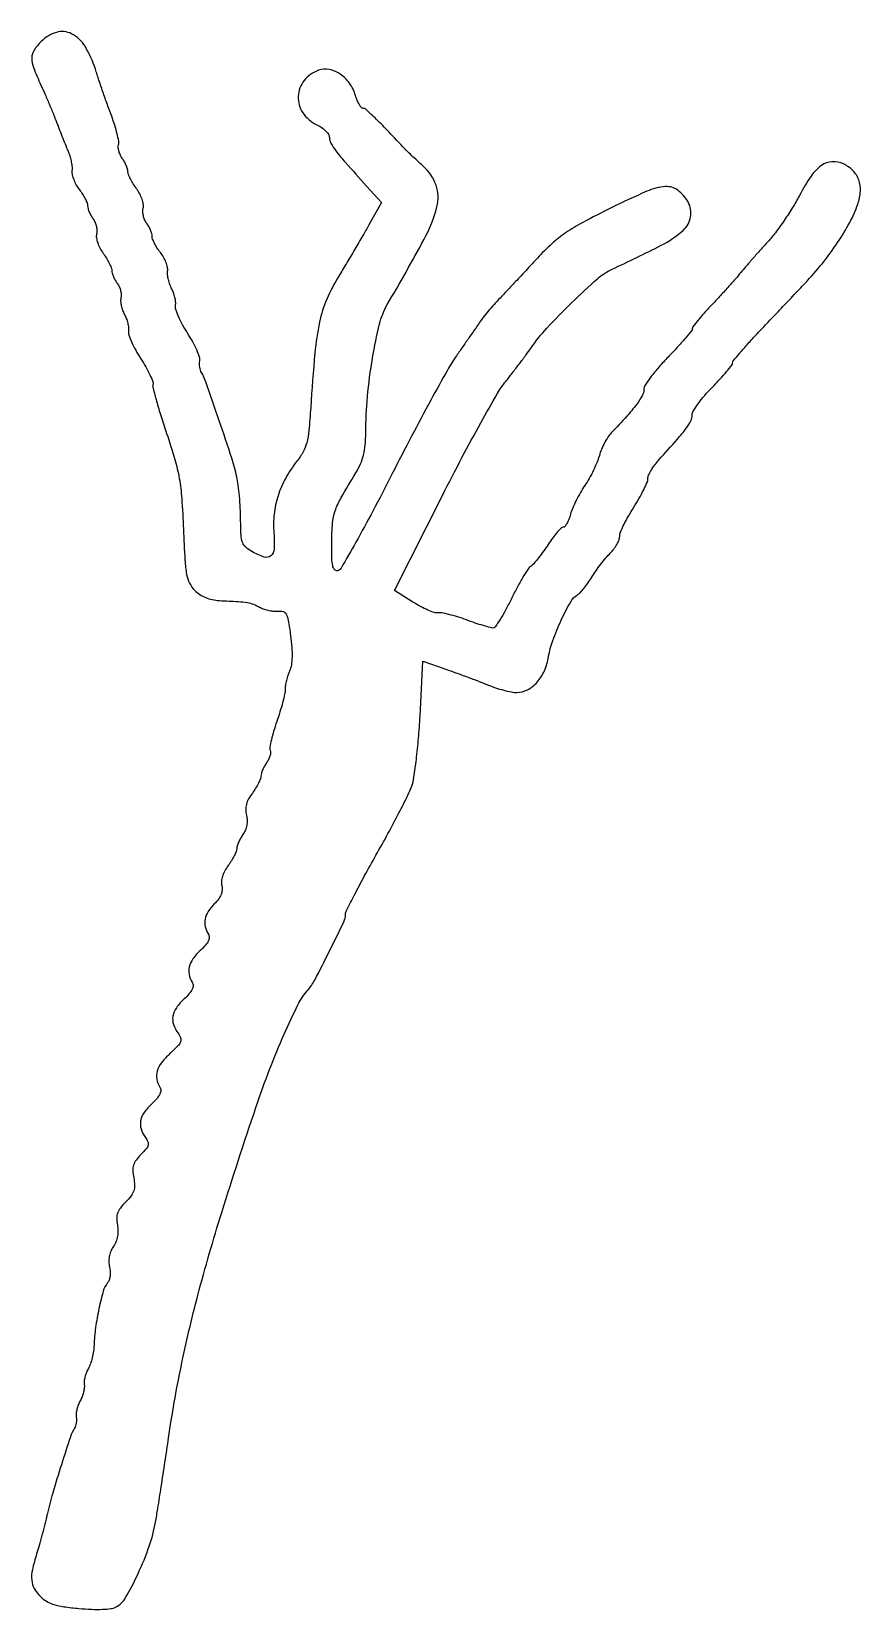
# Model space of a CAD drawing. Extents: x 0 to 206, y 0 to 392.
import ezdxf

# ---------------------------------------------------------------- set-up
doc = ezdxf.new("R2010")
doc.units = 0

msp = doc.modelspace()

# ---------------------------------------------------------------- linework, layer by layer
msp.add_lwpolyline([(2.454545, 389.545455, 0.054509), (0.717919, 387.382426, 0.141749), (0.15997, 385.484716, 0.092799), (0.597994, 383.087613, 0.015657), (2.407883, 378.772154, -0.00454), (3.453902, 376.4257, -0.003051), (4.608235, 373.72682, -0.003072), (5.693771, 371.100284, -0.006074), (6.517158, 369, 0.00183), (7.245832, 367.093858, 0.001557), (8.028438, 365.0875, 0.001569), (8.752188, 363.265761, 0.004438), (9.272749, 362, -0.030933), (9.661114, 360.892283, -0.023027), (9.955687, 359.630304, -0.023454), (10.123142, 358.409981, -0.047806), (10.117277, 357.443589, 0.083504), (10.180604, 356.470879, 0.036002), (10.570267, 355.227111, 0.034341), (11.186215, 353.933008, 0.038425), (11.953803, 352.785859, -0.023637), (12.736983, 351.687091, -0.024853), (13.39893, 350.537093, -0.025505), (13.866836, 349.4938, -0.092916), (14, 348.7834, 0.07038), (14.094478, 348.115524, 0.028568), (14.399985, 347.246832, 0.027573), (14.840477, 346.335944, 0.031463), (15.361652, 345.520089, -0.057453), (15.846075, 344.667299, -0.044006), (16.177341, 343.64671, -0.045095), (16.317434, 342.621229, -0.075498), (16.226358, 341.757592, 0.105263), (16.183324, 340.823246, 0.041507), (16.499341, 339.56833, 0.038591), (17.080891, 338.218514, 0.038191), (17.864706, 336.969125, -0.020264), (18.682053, 335.7644, -0.022211), (19.372757, 334.533001, -0.022336), (19.865512, 333.435782, -0.09464), (20, 332.731622, 0.072187), (20.093968, 332.084145, 0.028199), (20.399985, 331.231622, 0.027199), (20.840487, 330.332145, 0.030406), (21.361652, 329.520089, -0.052755), (21.849322, 328.680006, -0.043075), (22.190677, 327.697705, -0.044733), (22.34615, 326.727802, -0.081509), (22.271755, 325.931192, 0.078959), (22.190059, 325.10183, 0.03613), (22.333194, 324.020723, 0.034625), (22.652763, 322.879716, 0.040244), (23.114997, 321.852233, -0.035222), (23.590772, 320.822383, -0.029522), (23.950267, 319.673809, -0.030548), (24.152776, 318.580981, -0.068626), (24.14025, 317.739459, 0.121825), (24.229679, 316.754392, 0.020797), (24.923565, 314.989415, 0.021613), (25.936072, 312.942652, 0.017783), (27.185356, 310.849856, -0.014427), (28.434076, 308.789546, -0.019081), (29.443097, 306.841286, -0.016722), (30.15364, 305.189661, -0.147328), (30.216675, 304.406173, 0.116826), (30.235181, 303.495874, 0.004773), (31.092073, 300.306462, 0.008103), (32.212454, 296.527479, 0.005635), (33.594614, 292.295775, -0.010486), (35.63083, 285.850373, -0.027749), (36.730676, 281.143326, -0.025701), (37.347091, 276.14343, -0.007939), (37.767343, 268.565142, 0.004062), (38.134849, 260.857455, 0.031887), (38.562205, 257.298883, 0.070655), (39.298398, 255.109267, 0.080165), (40.593949, 253.315142, 0.052246), (41.830473, 252.313162, 0.047108), (43.290267, 251.548609, 0.045082), (44.930969, 251.0443, 0.039898), (46.704545, 250.8154, -0.003381), (51.400639, 250.555154, -0.025906), (53.594122, 250.304177, -0.049355), (55.135012, 249.887073, -0.033458), (56.789277, 249.128639, 0.042709), (57.827256, 248.67577, 0.030264), (59.054235, 248.342097, 0.03071), (60.274366, 248.165652, 0.055083), (61.285042, 248.193796, -0.112944), (62.515509, 248.086422, -0.200411), (63.276654, 247.435419, -0.075692), (63.781361, 245.894685, -0.007914), (64.349598, 242.125597, -0.014347), (64.662092, 239.163675, -0.026094), (64.721079, 236.7313, -0.032183), (64.54063, 234.78128, -0.067831), (64.103833, 233.328544, 0.027774), (63.681029, 232.244865, 0.01973), (63.324251, 230.989989, 0.019994), (63.078312, 229.761382, 0.039416), (63, 228.769526, -0.052926), (62.874434, 227.586614, -0.010796), (62.38746, 225.535449, -0.011262), (61.713022, 223.165153, -0.010356), (60.914758, 220.759908, 0.012763), (60.150787, 218.420391, 0.016804), (59.581293, 216.24908, 0.014302), (59.224514, 214.43599, 0.133816), (59.303514, 213.651438, -0.115425), (59.387159, 213.042806, -0.04771), (59.230329, 212.221161, -0.043843), (58.885006, 211.335001, -0.043067), (58.388757, 210.516979, 0.029865), (57.857222, 209.690731, 0.026998), (57.407947, 208.779266, 0.027995), (57.095555, 207.918136, 0.073138), (57, 207.268378, -0.094486), (56.865819, 206.564662, -0.022388), (56.374725, 205.469661, -0.022251), (55.686187, 204.241193, -0.020324), (54.871405, 203.039937, 0.034267), (53.930723, 201.566289, 0.059631), (53.392728, 200.221292, 0.067464), (53.225668, 198.909381, 0.05953), (53.40039, 197.540855, -0.052585), (53.578094, 196.287384, -0.053861), (53.487927, 195.034796, -0.054089), (53.133123, 193.835117, -0.053899), (52.528985, 192.737919, 0.025295), (51.943779, 191.805399, 0.024525), (51.449139, 190.809065, 0.025302), (51.102418, 189.891203, 0.077803), (51, 189.237001, -0.095787), (50.866386, 188.545949, -0.021947), (50.372757, 187.457782, -0.021912), (49.682066, 186.233291, -0.019814), (48.864706, 185.030875, 0.036398), (48.020945, 183.696572, 0.046094), (47.454418, 182.352818, 0.052245), (47.196903, 181.098369, 0.088694), (47.28107, 180.033187, -0.087457), (47.368873, 178.955703, -0.074551), (47.09532, 177.84741, -0.062105), (46.446407, 176.70044, -0.036637), (45.416365, 175.507274, 0.054697), (43.905594, 173.62411, 0.092725), (43.154681, 171.75442, 0.1047), (43.176257, 169.903285, 0.0862), (43.932941, 168.074263, -0.145914), (44.162704, 167.258244, -0.109595), (43.945555, 166.345805, -0.068268), (43.225513, 165.266402, -0.023711), (41.917628, 163.923053, 0.048679), (40.11889, 161.881091, 0.09458), (39.203941, 159.918673, 0.112714), (39.159335, 157.995676, 0.090988), (39.932941, 156.074263, -0.145914), (40.162704, 155.258244, -0.109595), (39.945555, 154.345805, -0.068268), (39.225513, 153.266402, -0.023711), (37.917628, 151.923053, 0.051812), (36.011146, 149.731314, 0.10986), (35.152947, 147.664308, 0.124633), (35.304251, 145.603779, 0.077785), (36.420662, 143.44113, -0.066337), (37.073287, 142.244571, -0.187702), (37.069316, 141.309644, -0.101116), (36.386498, 140.260311, -0.012636), (34.420662, 138.36513, 0.041187), (32.326784, 136.102307, 0.093472), (31.258902, 134.04059, 0.119313), (31.152084, 132.064608, 0.095475), (31.932941, 130.074263, -0.145914), (32.162704, 129.258244, -0.109595), (31.945555, 128.345805, -0.068268), (31.225513, 127.266402, -0.023711), (29.917628, 125.923053, 0.051563), (28.028523, 123.753467, 0.106776), (27.156594, 121.694734, 0.123192), (27.273321, 119.658848, 0.082424), (28.328645, 117.565229, -0.058063), (28.937962, 116.489531, -0.164726), (28.999893, 115.641057, -0.112888), (28.526835, 114.729019, -0.020526), (27.227754, 113.318663, 0.035643), (26.016565, 111.921283, 0.085764), (25.396388, 110.705734, 0.085907), (25.220638, 109.353817, 0.035848), (25.430084, 107.520993, -0.037255), (25.637753, 105.657286, -0.090074), (25.44072, 104.290479, -0.085104), (24.76616, 103.033786, -0.030752), (23.419232, 101.510141, 0.030841), (22.119392, 100.039231, 0.078623), (21.432512, 98.797146, 0.08892), (21.208575, 97.499211, 0.047755), (21.374495, 95.877525, -0.046105), (21.526176, 94.4417, -0.048807), (21.406723, 93.03029, -0.049493), (21.019048, 91.686543, -0.050106), (20.376001, 90.451098, 0.047699), (19.7417, 89.246614, 0.051137), (19.365001, 87.971264, 0.052437), (19.26083, 86.675809, 0.055398), (19.432823, 85.411632, -0.047105), (19.606405, 84.276666, -0.047932), (19.56285, 83.136029, -0.05174), (19.317274, 82.120854, -0.088226), (18.887386, 81.364308, 0.105477), (17.881349, 79.443854, 0.015375), (16.821103, 75.141574, 0.018274), (15.975308, 70.33921, 0.025593), (15.598529, 66, -0.029273), (15.456438, 64.492316, -0.021911), (15.130949, 62.85565, -0.022316), (14.686392, 61.336865, -0.046259), (14.181017, 60.210723, 0.03549), (13.705161, 59.208618, 0.029961), (13.344233, 58.091396, 0.031039), (13.139283, 57.028655, 0.070092), (13.14869, 56.210723, -0.0687), (13.160364, 55.392785, -0.030526), (12.962643, 54.33005, -0.029499), (12.612188, 53.212812, -0.035157), (12.14869, 52.210723, 0.035775), (11.686686, 51.208622, 0.030069), (11.340655, 50.091396, 0.03114), (11.149515, 49.028765, 0.069777), (11.168837, 48.210723, -0.041807), (11.227162, 47.477499, -0.033771), (11.170553, 46.689385, -0.034908), (11.016893, 45.964941, -0.070757), (10.779738, 45.433993, 0.059663), (9.732354, 43.221671, 0.003706), (7.477703, 36.31574, 0.006064), (5.328692, 29.269601, 0.014657), (3.95735, 24, -0.005215), (3.376506, 21.581548, -0.003606), (2.671066, 18.856922, -0.003636), (1.955056, 16.247813, -0.007445), (1.348464, 14.215053, 0.021718), (0.294429, 10.275958, 0.076848), (0.125845, 7.671352, 0.10726), (0.765346, 5.621915, 0.06741), (2.291575, 3.617516, 0.06472), (3.794314, 2.460505, 0.056466), (5.612459, 1.661479, 0.039204), (8.105964, 1.096324, 0.012962), (11.836473, 0.651816, 0.012846), (14.978035, 0.441066, 0.020493), (17.668975, 0.440222, 0.022797), (19.801658, 0.624632, 0.090132), (21.049906, 1.026709, 0.140896), (23.426642, 3.337573, 0.020949), (26.529318, 9.332219, 0.024613), (29.283696, 16.100215, 0.040685), (30.844988, 22.066135, 0.004176), (31.418505, 25.483302, 0.00115), (32.263599, 30.869427, 0.001161), (33.192946, 36.976738, 0.001213), (34.080256, 43, -0.01483), (37.165288, 60.60314, -0.013781), (41.353165, 78.432053, -0.011308), (47.266526, 98.928005, -0.005405), (55.742205, 125, -0.01037), (59.148408, 134.452672, -0.012283), (62.768666, 143.230874, -0.011647), (66.162566, 150.458313, -0.064733), (68.548935, 154.010106, 0.059585), (70.327278, 156.599163, 0.005251), (73.946888, 163.683942, 0.003437), (77.561025, 171.07209, 0.112491), (78, 172.998552, -0.117193), (78.205433, 173.862991, -0.002478), (80.2129, 177.799372, -0.005602), (82.646407, 182.38648, -0.003729), (85.533277, 187.591181, 0.004151), (88.515304, 192.978151, 0.004893), (91.24534, 198.127582, 0.004308), (93.469131, 202.515373, 0.030375), (94.399955, 204.71859, 0.047398), (94.960815, 206.968691, 0.0079), (95.555748, 211.389952, 0.0086), (96.08532, 216.627959, 0.007525), (96.462134, 222.119543), (97.190913, 235.739086), (102.845457, 233.793327, -0.004013), (105.351711, 232.908353, -0.002658), (108.215309, 231.854023, -0.002675), (110.986413, 230.800046, -0.005201), (113.185381, 229.923784, 0.017203), (115.170704, 229.18736, 0.015744), (117.261141, 228.565111, 0.015977), (119.162137, 228.128267, 0.048519), (120.480836, 228, 0.123273), (123.112319, 228.658792, 0.088722), (125.500474, 230.541494, 0.077745), (127.337806, 233.401429, 0.064414), (128.364245, 236.876401, -0.047743), (129.408905, 240.900774, -0.021914), (131.487673, 245.912091, -0.017974), (133.844831, 250.518473, -0.134174), (135.549076, 252.256187, 0.07461), (136.187395, 252.769537, 0.01614), (137.115443, 253.844318, 0.016497), (138.118129, 255.171536, 0.01511), (139.062243, 256.600711, -0.015048), (140.083467, 258.147028, -0.010539), (141.32176, 259.82823, -0.010644), (142.577403, 261.389889, -0.02173), (143.639978, 262.549069, 0.034715), (144.543107, 263.587136, 0.033401), (145.306744, 264.753155, 0.035243), (145.83688, 265.871722, 0.093302), (146, 266.738268, -0.096944), (146.200236, 267.761296, -0.015641), (147.028125, 269.625937, -0.016769), (148.159981, 271.785974, -0.014035), (149.5, 274, 0.012591), (150.840145, 276.19987, 0.015546), (151.971875, 278.317144, 0.013963), (152.808371, 280.132117, 0.101331), (153, 281.067964, -0.105937), (153.177453, 281.896104, -0.027374), (153.807813, 283.116102, -0.026598), (154.697423, 284.45974, -0.024322), (155.75, 285.743819, 0.003414), (160.305407, 290.850011, 0.021024), (162.519008, 293.589718, 0.042108), (163.651319, 295.42266, 0.117843), (164, 296.881544, -0.137276), (164.281438, 297.887307, -0.019892), (165.46875, 299.678071, -0.021292), (167.085452, 301.727831, -0.016778), (169, 303.80801, 0.007793), (170.915814, 305.81594, 0.011438), (172.53125, 307.644977, 0.006951), (173.816751, 309.21308, 0.1698), (174, 309.737125, -0.171239), (174.190953, 310.278338, -0.004723), (175.797728, 312.233807, -0.009211), (177.774696, 314.507564, -0.00613), (180.119926, 317.043375, 0.000051), (182.875356, 319.950997, 0.000032), (186.110409, 323.365866, 0.000032), (189.303602, 326.73741, 0.000057), (191.91912, 329.5, 0.01997), (196.286342, 334.499395, 0.022354), (200.070085, 339.652303, 0.024096), (203.073806, 344.657705, 0.038992), (205.071902, 349.200598, 0.069087), (205.714788, 352.397272, 0.10111), (205.312621, 355.230055, 0.10919), (203.873171, 357.525609, 0.091674), (201.514728, 359.175243, 0.121078), (198.642423, 359.717356, 0.143283), (196.045353, 358.801397, 0.088959), (193.475033, 356.14881, 0.026825), (190.584476, 351.310853, -0.017068), (188.901011, 348.364176, -0.01172), (186.802232, 345.137071, -0.011828), (184.632631, 342.121813, -0.023434), (182.747971, 339.8579, 0.002913), (180.938431, 337.857187, 0.002337), (179.013466, 335.683399, 0.002362), (177.252501, 333.656749, 0.006016), (176, 332.165528, -0.008552), (174.716802, 330.653394, -0.003068), (172.839063, 328.542119, -0.003042), (170.751855, 326.252298, -0.0036), (168.75, 324.113878, 0.007902), (166.930032, 322.135912, 0.011527), (165.395312, 320.332077, 0.007157), (164.177797, 318.787696, 0.164789), (164, 318.262875, -0.17345), (163.807949, 317.725911, -0.005072), (162.2375, 315.850433, -0.009626), (160.299241, 313.669292, -0.006421), (158, 311.243397, 0.014161), (155.702176, 308.74258, 0.018698), (153.7625, 306.331204, 0.01632), (152.313803, 304.246835, 0.144683), (152, 303.185086, -0.129459), (151.597655, 301.657178, -0.032427), (150.173007, 299.481764, -0.022727), (147.761423, 296.560305, -0.007264), (143.920552, 292.437872, 0.046853), (143.091444, 291.393386, 0.023225), (142.23407, 289.932989, 0.022823), (141.478967, 288.323988, 0.030947), (140.956981, 286.806367, -0.030647), (140.392729, 285.162661, -0.015159), (139.488061, 283.149125, -0.014983), (138.419999, 281.110257, -0.021191), (137.340371, 279.368496, 0.019505), (136.266887, 277.649613, 0.014649), (135.217324, 275.681683, 0.014867), (134.338108, 273.769295, 0.032654), (133.807653, 272.25, -0.025163), (133.393834, 271.005193, -0.036018), (132.89508, 269.954687, -0.039379), (132.386939, 269.202271, -0.228374), (131.967185, 269, 0.19902), (131.462857, 268.790978, 0.017211), (130.493442, 267.751562, 0.020578), (129.394085, 266.378089, 0.014478), (128.268514, 264.75, -0.011449), (127.101521, 263.039943, -0.012079), (125.877465, 261.415968, -0.011775), (124.757579, 260.068981, -0.052206), (124.004325, 259.368188, 0.085833), (123.233518, 258.548267, 0.010773), (121.930458, 256.477878, 0.012411), (120.485351, 253.926668, 0.010005), (119.056809, 251.118188, -0.011397), (117.65975, 248.390424, -0.017262), (116.31047, 246.090968, -0.012116), (115.108615, 244.293609, -0.243967), (114.542692, 244, -0.068772), (113.866329, 244.093472, -0.005812), (112.174872, 244.591379, -0.007628), (110.165086, 245.242176, -0.005827), (107.985883, 246.013205, 0.012404), (105.769213, 246.764832, 0.014829), (103.645411, 247.358217, 0.013616), (101.84098, 247.753326, 0.088147), (100.913389, 247.764918, -0.121528), (100.025262, 247.834804, -0.021043), (98.437516, 248.436934, -0.0218), (96.595693, 249.322443, -0.017987), (94.712893, 250.419835), (90.099009, 253.336244), (102.026409, 276.918122, -0.004325), (106.869719, 286.291709, -0.005316), (111.558482, 294.952523, -0.004448), (115.635829, 302.144875, -0.038054), (117.726904, 305.196852, 0.004362), (119.354313, 307.259288, 0.003192), (121.126028, 309.575735, 0.003225), (122.776143, 311.791564, 0.007132), (124, 313.50811, -0.035578), (127.944051, 318.42302, -0.0131), (134.16101, 324.78886, -0.011065), (140.51335, 330.693665, -0.073118), (144.128177, 333.0661, 0.009075), (156.295937, 338.98841, 0.063396), (161.747517, 342.699977, 0.169842), (163.601378, 346.014532, 0.172561), (162.969065, 349.736798, 0.104824), (160.408576, 352.662605, 0.182591), (157.351245, 353.547714, 0.083523), (152.724775, 352.385767, 0.011714), (143.76234, 348.208517, 0.007927), (136.88131, 344.666069, 0.026969), (132.570857, 342.051658, 0.034959), (129.18002, 339.370658, 0.021664), (125.577192, 335.790588, -0.001), (123.101008, 333.117865, -0.000834), (120.460424, 330.288582, -0.000842), (118.035831, 327.708123, -0.002299), (116.309654, 325.893947, 0.009113), (114.861195, 324.329497, 0.00751), (113.372448, 322.610266, 0.007598), (112.053277, 320.990454, 0.02), (111.173397, 319.779276, -0.003093), (110.271497, 318.445173, -0.000822), (108.81656, 316.32891, -0.000834), (107.15414, 313.927923, -0.000859), (105.5, 311.556088, 0.024531), (103.284055, 308.034525, 0.003499), (99.15, 300.566887, 0.003973), (94.387633, 291.652486, 0.003379), (89.5, 282.170759, -0.004176), (84.745493, 272.98329, -0.006864), (80.552028, 265.300438, -0.002393), (76.867298, 258.837135, -0.220095), (76, 258.225027, -0.265234), (75.260512, 258.484306, -0.128637), (74.801588, 259.412515, -0.045633), (74.582194, 261.361453, -0.007181), (74.556949, 265.225027, -0.017675), (74.765055, 270.042187, -0.063782), (75.391938, 273.043457, -0.046687), (76.840549, 276.230556, -0.006464), (80.537899, 282.5, 0.032834), (81.708204, 284.747254, 0.043488), (82.449959, 286.930154, 0.038985), (82.853423, 289.387888, 0.020166), (82.991856, 292.5, -0.022503), (83.432023, 301.452839, -0.01817), (84.684568, 310.999267, -0.017268), (86.413928, 319.472602, -0.073434), (88.338378, 324.256489, 0.007698), (97.513661, 340.51904, 0.061256), (100.674885, 348.528394, 0.150092), (100.437028, 353.882344, 0.124286), (97.25, 358.645764, -0.002112), (95.75334, 360.007026, -0.002538), (94.357673, 361.300351, -0.002171), (93.192395, 362.400758, -0.016956), (92.669737, 362.933578, 0.004838), (88.771807, 367.104828, 0.009928), (85.622765, 370.281244, 0.006019), (83.076878, 372.690508, 0.18864), (82.285744, 373, -0.22965), (81.889329, 373.19221, -0.036105), (81.388728, 373.930771, -0.033933), (80.886852, 374.954904, -0.023644), (80.456797, 376.168581, 0.080633), (78.980642, 379.192164, 0.089427), (76.665666, 381.470059, 0.100521), (73.942194, 382.616953, 0.134904), (71.282946, 382.430547, 0.140728), (67.703027, 379.886729, 0.159398), (66.234642, 375.952848, 0.158107), (67.370755, 371.887405, 0.138238), (70.730456, 369, -0.040063), (71.975556, 368.294875, -0.046956), (73.022525, 367.43216, -0.053244), (73.743826, 366.542654, -0.141553), (73.978358, 365.767284, 0.121967), (74.353364, 364.330012, 0.038736), (75.567036, 362.458806, 0.018195), (77.964788, 359.548959, 0.002499), (83.208605, 353.696448), (86.91721, 349.598751), (83.806521, 344.049375, -0.003837), (82.304397, 341.417191, -0.001796), (80.321673, 338.032018, -0.00178), (78.217333, 334.497418, -0.002496), (76.31141, 331.357495, 0.036941), (73.337117, 325.597977, 0.048157), (71.547507, 319.94515, 0.030168), (70.38931, 312.28421, 0.006261), (69.33852, 298.701138, -0.007561), (68.88541, 293.035627, -0.039295), (68.344379, 289.948252, -0.063102), (67.451347, 287.699771, -0.041874), (65.910023, 285.386779, 0.042114), (63.137623, 281.222039, 0.04834), (61.248751, 276.834626, 0.049587), (60.271133, 272.266767, 0.04866), (60.202948, 267.566254, -0.030481), (60.288896, 263.623321, -0.210607), (59.4596, 261.925214, -0.263261), (57.797104, 261.611489, -0.045401), (54.756323, 262.966008, -0.055641), (53.211585, 264.071074, -0.126676), (52.423281, 265.257004, -0.072057), (52.069536, 267.088725, -0.009809), (51.962772, 271, 0.011345), (51.878286, 273.781681, 0.009138), (51.665085, 276.765625, 0.009257), (51.366632, 279.515302, 0.023288), (51.019406, 281.5, 0.023498), (49.755351, 286.125732, 0.003368), (46.66277, 295.443021, 0.001964), (43.346692, 305.088412, 0.056653), (42.213209, 307.445404, -0.072869), (41.979204, 307.975149, -0.034647), (41.829854, 308.707372, -0.033415), (41.77756, 309.509075, -0.040375), (41.839602, 310.260541, 0.123731), (41.757531, 311.245556, 0.02125), (41.070516, 313.007256, 0.022018), (40.062449, 315.050353, 0.018092), (38.814644, 317.138809, -0.01887), (37.56811, 319.232528, -0.022695), (36.563624, 321.291487, -0.022162), (35.884801, 323.072267, -0.12196), (35.806204, 324.08899, 0.066406), (35.834741, 324.954644, 0.031687), (35.653655, 326.055637, 0.030724), (35.314985, 327.19973, 0.038121), (34.856899, 328.210723, -0.039203), (34.394159, 329.237887, -0.029144), (34.042312, 330.431596, -0.029747), (33.84241, 331.603981, -0.057119), (33.846892, 332.556411, 0.085186), (33.797094, 333.529313, 0.036967), (33.419207, 334.772889, 0.035202), (32.811117, 336.066968, 0.039235), (32.046197, 337.214141, -0.023637), (31.263017, 338.312909, -0.024853), (30.60107, 339.462907, -0.025505), (30.133164, 340.5062, -0.092916), (30, 341.2166, 0.07038), (29.905522, 341.884476, 0.028568), (29.600015, 342.753168, 0.027573), (29.159523, 343.664056, 0.031463), (28.638348, 344.479911, -0.057453), (28.153925, 345.332701, -0.044006), (27.822659, 346.35329, -0.045095), (27.682566, 347.378771, -0.075498), (27.773642, 348.242408, 0.105263), (27.816676, 349.176754, 0.041507), (27.500659, 350.43167, 0.038591), (26.919109, 351.781486, 0.038191), (26.135294, 353.030875, -0.020264), (25.317947, 354.2356, -0.022211), (24.627243, 355.466999, -0.022336), (24.134488, 356.564218, -0.09464), (24, 357.268378, 0.072187), (23.906032, 357.915855, 0.028199), (23.600015, 358.768378, 0.027199), (23.159513, 359.667855, 0.030406), (22.638348, 360.479911, -0.047895), (22.146193, 361.309099, -0.041244), (21.791403, 362.258888, -0.043266), (21.615267, 363.181826, -0.086356), (21.667238, 363.921041, 0.103579), (21.700699, 364.848754, 0.01622), (21.329931, 366.651806, 0.017444), (20.74106, 368.778482, 0.014425), (19.970538, 371, -0.004739), (19.029335, 373.552805, -0.002567), (17.917568, 376.709607, -0.002557), (16.818742, 379.934782, -0.004037), (15.912724, 382.713555, 0.058737), (13.352444, 388.378935, 0.140736), (10.008082, 391.49063, 0.193159), (6.257205, 391.822024, 0.123599)], format="xyb", close=True)

doc.saveas('drawing.dxf')
